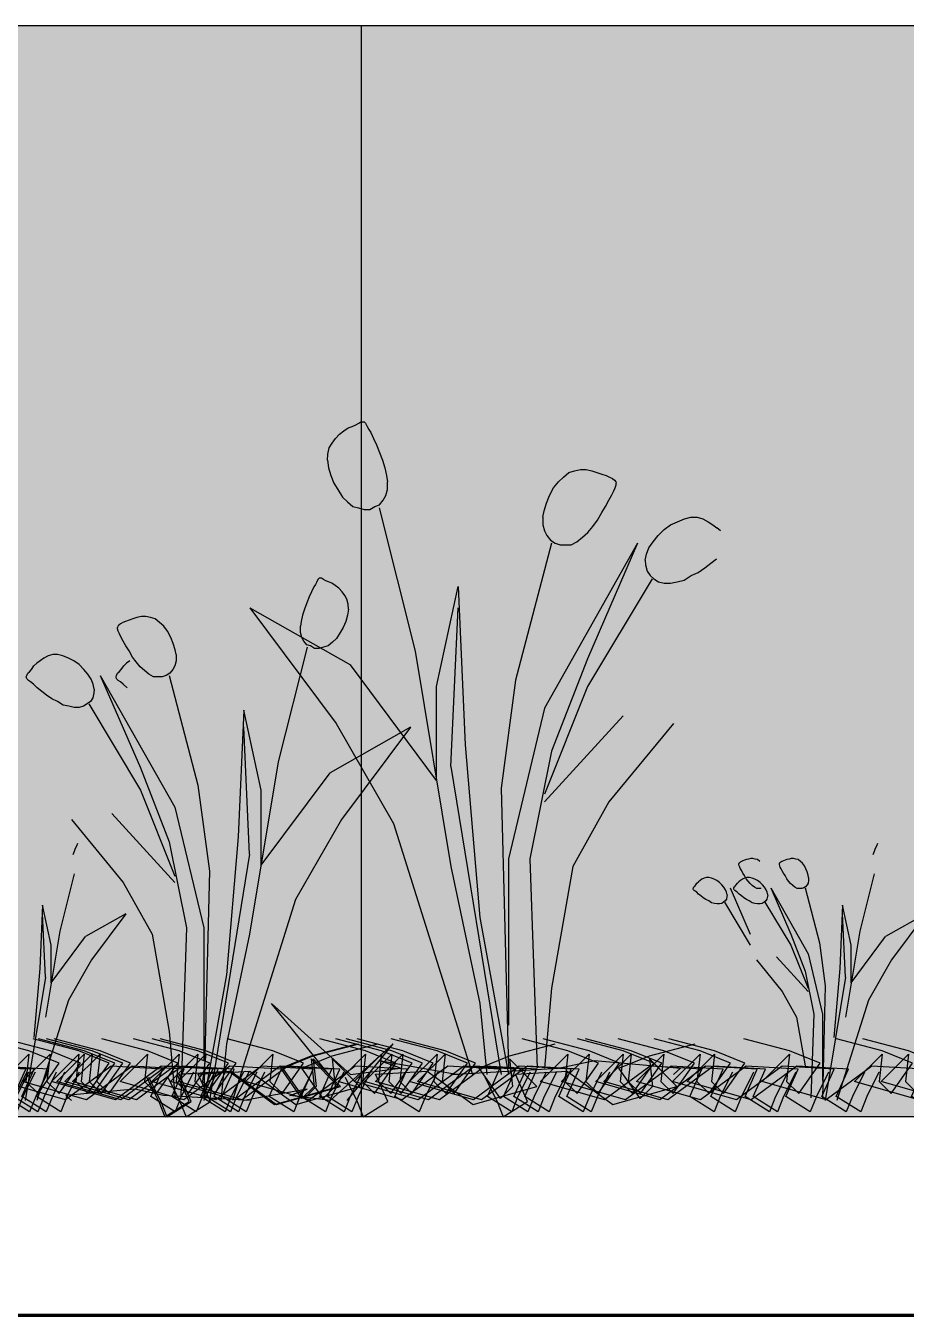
# Model space of a CAD drawing. Header units: metres. Extents: x -109 to 591, y -5 to 592.
# Drawn here: x 567.275 to 567.719, y 6.575 to 7.225 of the extents above; entities that cross this region are included whole.
import ezdxf

# ---------------------------------------------------------------- set-up
doc = ezdxf.new("R2010")
doc.units = ezdxf.units.M
doc.header["$LTSCALE"] = 0.03
doc.layers.add('Areas verdes', color=74, linetype='Continuous')
for name, color, linetype, lineweight in [('HATCH SECCION', 8, 'Continuous', 5), ('Muro', 7, 'Continuous', 70), ('Muro bajo', 7, 'Continuous', 30)]:
    doc.layers.add(name, color=color, linetype=linetype, lineweight=lineweight)

msp = doc.modelspace()

# ---------------------------------------------------------------- hatches: boundary and pattern name
at = {"layer": 'HATCH SECCION'}
msp.add_hatch(color=31, dxfattribs=at).paths.add_polyline_path([(569.39424, 6.67491), (569.39424, 7.22491), (566.84561, 7.22491), (566.84561, 6.67491)])

# ---------------------------------------------------------------- linework, layer by layer
msp.add_line((567.44407, 7.22491), (567.44407, 6.67491))
at = {"layer": 'Areas verdes', "color": 6, "linetype": 'Continuous'}
for p, q in [((567.43318, 7.01911), (567.43535, 7.02066)), ((567.43535, 7.02066), (567.43753, 7.02221)), ((567.43753, 7.02221), (567.43962, 7.02299)), ((567.43962, 7.02299), (567.44141, 7.02377)), ((567.44141, 7.02377), (567.44288, 7.02454)), ((567.44288, 7.02454), (567.44397, 7.02532)), ((567.44397, 7.02532), (567.4449, 7.02532)), ((567.4449, 7.02532), (567.4456, 7.02532)), ((567.4456, 7.02532), (567.44629, 7.02454)), ((567.44629, 7.02454), (567.44707, 7.02299)), ((567.44707, 7.02299), (567.44792, 7.02144)), ((567.44792, 7.02144), (567.44893, 7.01989)), ((567.42798, 7.01213), (567.42938, 7.01445)), ((567.42938, 7.01445), (567.43109, 7.01678)), ((567.43109, 7.01678), (567.43318, 7.01911)), ((567.44893, 7.01989), (567.45025, 7.01678)), ((567.45025, 7.01678), (567.4518, 7.01368)), ((567.4518, 7.01368), (567.45328, 7.0098)), ((567.42713, 7.00592), (567.42728, 7.00902)), ((567.42728, 7.00902), (567.42798, 7.01213)), ((567.45328, 7.0098), (567.45475, 7.00592)), ((567.42713, 7.00592), (567.42767, 7.00204)), ((567.42767, 7.00204), (567.42876, 6.99816)), ((567.45475, 7.00592), (567.45599, 7.00204)), ((567.45599, 7.00204), (567.45692, 6.99816)), ((567.55174, 7.00049), (567.55469, 7.00126)), ((567.55469, 7.00126), (567.55756, 7.00126)), ((567.55756, 7.00126), (567.56036, 7.00049)), ((567.42876, 6.99816), (567.43031, 6.99428)), ((567.43031, 6.99428), (567.43233, 6.99118)), ((567.45692, 6.99816), (567.45739, 6.99506)), ((567.45731, 6.99118), (567.45739, 6.99506)), ((567.54111, 6.99195), (567.54352, 6.99506)), ((567.54352, 6.99506), (567.54608, 6.99738)), ((567.54608, 6.99738), (567.54887, 6.99971)), ((567.54887, 6.99971), (567.55174, 7.00049)), ((567.56036, 7.00049), (567.56299, 6.99971)), ((567.56299, 6.99971), (567.5654, 6.99894)), ((567.5654, 6.99894), (567.56757, 6.99816)), ((567.56757, 6.99816), (567.56936, 6.99738)), ((567.56936, 6.99738), (567.57075, 6.99661)), ((567.57075, 6.99661), (567.57184, 6.99583)), ((567.57184, 6.99583), (567.57246, 6.99506)), ((567.57246, 6.99506), (567.57269, 6.99428)), ((567.57261, 6.99351), (567.57269, 6.99428)), ((567.43233, 6.99118), (567.43466, 6.9873)), ((567.45514, 6.98575), (567.45654, 6.98807)), ((567.45654, 6.98807), (567.45731, 6.99118)), ((567.53747, 6.98419), (567.53909, 6.98807)), ((567.53909, 6.98807), (567.54111, 6.99195)), ((567.56897, 6.98575), (567.57036, 6.98807)), ((567.57036, 6.98807), (567.57145, 6.9904)), ((567.57145, 6.9904), (567.57223, 6.99195)), ((567.57223, 6.99195), (567.57261, 6.99351)), ((567.43466, 6.9873), (567.43722, 6.98497)), ((567.43722, 6.98497), (567.43993, 6.98264)), ((567.43993, 6.98264), (567.4428, 6.98187)), ((567.4428, 6.98187), (567.44567, 6.98109)), ((567.44567, 6.98109), (567.44847, 6.98109)), ((567.44847, 6.98109), (567.45103, 6.98264)), ((567.45103, 6.98264), (567.45328, 6.98342)), ((567.45328, 6.98342), (567.45514, 6.98575)), ((567.5363, 6.98031), (567.53747, 6.98419)), ((567.5654, 6.97954), (567.56734, 6.98264)), ((567.56734, 6.98264), (567.56897, 6.98575)), ((567.53568, 6.97721), (567.5363, 6.98031)), ((567.53568, 6.97721), (567.53576, 6.97333)), ((567.5609, 6.97256), (567.56323, 6.97566)), ((567.56323, 6.97566), (567.5654, 6.97954)), ((567.60016, 6.97333), (567.60357, 6.97488)), ((567.60357, 6.97488), (567.60707, 6.97643)), ((567.60707, 6.97643), (567.6104, 6.97721)), ((567.6104, 6.97721), (567.61351, 6.97721)), ((567.61351, 6.97721), (567.61638, 6.97643)), ((567.61638, 6.97643), (567.61901, 6.97488)), ((567.61901, 6.97488), (567.62142, 6.97333)), ((567.53576, 6.97333), (567.53646, 6.97023)), ((567.53646, 6.97023), (567.53778, 6.9679)), ((567.5557, 6.96712), (567.55842, 6.96945)), ((567.55842, 6.96945), (567.5609, 6.97256)), ((567.59388, 6.9679), (567.59682, 6.971)), ((567.59682, 6.971), (567.60016, 6.97333)), ((567.62142, 6.97333), (567.62352, 6.97178)), ((567.6253, 6.97023), (567.62352, 6.97178)), ((567.53778, 6.9679), (567.53964, 6.96557)), ((567.53964, 6.96557), (567.54189, 6.96402)), ((567.54189, 6.96402), (567.54445, 6.96324)), ((567.54445, 6.96324), (567.54716, 6.96324)), ((567.54716, 6.96324), (567.55004, 6.96324)), ((567.55004, 6.96324), (567.55291, 6.9648)), ((567.55291, 6.9648), (567.5557, 6.96712)), ((567.5879, 6.95859), (567.58922, 6.96169)), ((567.58922, 6.96169), (567.59131, 6.9648)), ((567.59131, 6.9648), (567.59388, 6.9679)), ((567.58728, 6.95549), (567.5879, 6.95859)), ((567.58728, 6.95549), (567.58751, 6.95316)), ((567.62041, 6.95393), (567.6232, 6.95626)), ((567.58751, 6.95316), (567.58829, 6.95005)), ((567.58829, 6.95005), (567.58976, 6.94773)), ((567.61048, 6.94773), (567.61397, 6.94928)), ((567.61397, 6.94928), (567.61731, 6.95161)), ((567.61731, 6.95161), (567.62041, 6.95393)), ((567.42016, 6.94206), (567.41911, 6.93958)), ((567.42097, 6.9433), (567.42016, 6.94206)), ((567.42165, 6.94454), (567.42097, 6.9433)), ((567.42227, 6.94579), (567.42165, 6.94454)), ((567.42283, 6.94641), (567.42227, 6.94579)), ((567.42339, 6.94641), (567.42283, 6.94641)), ((567.42414, 6.94641), (567.42339, 6.94641)), ((567.425, 6.94579), (567.42414, 6.94641)), ((567.42618, 6.94516), (567.425, 6.94579)), ((567.42761, 6.94454), (567.42618, 6.94516)), ((567.42929, 6.94392), (567.42761, 6.94454)), ((567.43103, 6.94268), (567.42929, 6.94392)), ((567.43276, 6.94144), (567.43103, 6.94268)), ((567.58976, 6.94773), (567.5917, 6.94617)), ((567.5917, 6.94617), (567.59411, 6.94462)), ((567.59411, 6.94462), (567.5969, 6.94385)), ((567.5969, 6.94385), (567.6, 6.94385)), ((567.6, 6.94385), (567.60342, 6.94462)), ((567.60342, 6.94462), (567.60691, 6.9454)), ((567.60691, 6.9454), (567.61048, 6.94773)), ((567.41787, 6.93709), (567.41669, 6.93399)), ((567.41911, 6.93958), (567.41787, 6.93709)), ((567.43444, 6.93958), (567.43276, 6.94144)), ((567.43581, 6.93772), (567.43444, 6.93958)), ((567.43692, 6.93585), (567.43581, 6.93772)), ((567.43748, 6.93337), (567.43692, 6.93585)), ((567.41551, 6.93089), (567.41451, 6.92778)), ((567.41669, 6.93399), (567.41551, 6.93089)), ((567.43761, 6.93089), (567.43717, 6.92778)), ((567.43761, 6.93089), (567.43748, 6.93337)), ((567.32184, 6.92282), (567.32134, 6.9222)), ((567.32271, 6.92344), (567.32184, 6.92282)), ((567.32382, 6.92406), (567.32271, 6.92344)), ((567.32525, 6.92468), (567.32382, 6.92406)), ((567.32699, 6.9253), (567.32525, 6.92468)), ((567.32891, 6.92592), (567.32699, 6.9253)), ((567.33102, 6.92654), (567.32891, 6.92592)), ((567.33326, 6.92716), (567.33102, 6.92654)), ((567.33556, 6.92716), (567.33326, 6.92716)), ((567.33791, 6.92654), (567.33556, 6.92716)), ((567.34021, 6.92592), (567.33791, 6.92654)), ((567.34245, 6.92406), (567.34021, 6.92592)), ((567.34449, 6.9222), (567.34245, 6.92406)), ((567.41377, 6.92468), (567.4134, 6.9222)), ((567.41451, 6.92778), (567.41377, 6.92468)), ((567.4363, 6.92468), (567.43506, 6.92158)), ((567.43717, 6.92778), (567.4363, 6.92468)), ((567.32134, 6.9222), (567.32115, 6.92158)), ((567.32122, 6.92096), (567.32115, 6.92158)), ((567.32153, 6.91971), (567.32122, 6.92096)), ((567.32215, 6.91847), (567.32153, 6.91971)), ((567.32302, 6.91661), (567.32215, 6.91847)), ((567.32413, 6.91475), (567.32302, 6.91661)), ((567.34642, 6.91971), (567.34449, 6.9222)), ((567.34803, 6.91661), (567.34642, 6.91971)), ((567.34934, 6.91351), (567.34803, 6.91661)), ((567.41346, 6.91909), (567.4134, 6.9222)), ((567.41408, 6.91661), (567.41346, 6.91909)), ((567.4152, 6.91475), (567.41408, 6.91661)), ((567.43345, 6.91909), (567.43158, 6.91599)), ((567.43506, 6.92158), (567.43345, 6.91909)), ((567.32544, 6.91227), (567.32413, 6.91475)), ((567.32699, 6.90978), (567.32544, 6.91227)), ((567.32873, 6.90668), (567.32699, 6.90978)), ((567.35027, 6.9104), (567.34934, 6.91351)), ((567.35076, 6.90792), (567.35027, 6.9104)), ((567.41669, 6.91289), (567.4152, 6.91475)), ((567.41849, 6.91227), (567.41669, 6.91289)), ((567.42054, 6.91102), (567.41849, 6.91227)), ((567.42277, 6.91102), (567.42054, 6.91102)), ((567.42507, 6.91164), (567.42277, 6.91102)), ((567.42736, 6.91227), (567.42507, 6.91164)), ((567.42954, 6.91413), (567.42736, 6.91227)), ((567.43158, 6.91599), (567.42954, 6.91413)), ((567.27907, 6.90233), (567.2805, 6.90357)), ((567.28217, 6.90482), (567.2805, 6.90357)), ((567.2841, 6.90606), (567.28217, 6.90482)), ((567.28621, 6.9073), (567.2841, 6.90606)), ((567.2885, 6.90792), (567.28621, 6.9073)), ((567.29099, 6.90792), (567.2885, 6.90792)), ((567.29366, 6.9073), (567.29099, 6.90792)), ((567.29645, 6.90606), (567.29366, 6.9073)), ((567.29918, 6.90482), (567.29645, 6.90606)), ((567.30185, 6.90295), (567.29918, 6.90482)), ((567.32435, 6.90233), (567.32578, 6.90357)), ((567.32746, 6.90482), (567.32578, 6.90357)), ((567.33059, 6.9042), (567.32873, 6.90668)), ((567.33258, 6.90171), (567.33059, 6.9042)), ((567.3507, 6.90482), (567.35014, 6.90233)), ((567.35076, 6.90792), (567.3507, 6.90482)), ((567.27516, 6.89675), (567.27541, 6.89737)), ((567.27522, 6.89613), (567.27516, 6.89675)), ((567.27541, 6.89737), (567.27597, 6.89861)), ((567.27597, 6.89861), (567.27677, 6.89923)), ((567.27677, 6.89923), (567.27777, 6.90047)), ((567.27777, 6.90047), (567.27907, 6.90233)), ((567.30421, 6.90047), (567.30185, 6.90295)), ((567.30626, 6.89799), (567.30421, 6.90047)), ((567.30793, 6.89551), (567.30626, 6.89799)), ((567.32044, 6.89675), (567.32069, 6.89737)), ((567.32051, 6.89613), (567.32044, 6.89675)), ((567.32069, 6.89737), (567.32125, 6.89861)), ((567.32125, 6.89861), (567.32206, 6.89923)), ((567.32206, 6.89923), (567.32305, 6.90047)), ((567.32305, 6.90047), (567.32435, 6.90233)), ((567.33475, 6.89985), (567.33258, 6.90171)), ((567.33698, 6.89799), (567.33475, 6.89985)), ((567.33928, 6.89675), (567.33698, 6.89799)), ((567.34158, 6.89675), (567.33928, 6.89675)), ((567.34375, 6.89675), (567.34158, 6.89675)), ((567.3458, 6.89737), (567.34375, 6.89675)), ((567.3476, 6.89861), (567.3458, 6.89737)), ((567.34909, 6.90047), (567.3476, 6.89861)), ((567.35014, 6.90233), (567.34909, 6.90047)), ((567.27559, 6.89551), (567.27522, 6.89613)), ((567.27628, 6.89488), (567.27559, 6.89551)), ((567.27733, 6.89426), (567.27628, 6.89488)), ((567.27882, 6.89302), (567.27733, 6.89426)), ((567.28074, 6.89116), (567.27882, 6.89302)), ((567.28298, 6.8893), (567.28074, 6.89116)), ((567.30899, 6.89302), (567.30793, 6.89551)), ((567.30948, 6.89054), (567.30899, 6.89302)), ((567.30948, 6.89054), (567.3093, 6.88868)), ((567.32088, 6.89551), (567.32051, 6.89613)), ((567.32156, 6.89488), (567.32088, 6.89551)), ((567.32262, 6.89426), (567.32156, 6.89488)), ((567.32411, 6.89302), (567.32262, 6.89426)), ((567.32603, 6.89116), (567.32411, 6.89302)), ((567.28546, 6.88744), (567.28298, 6.8893)), ((567.28813, 6.88557), (567.28546, 6.88744)), ((567.29092, 6.88433), (567.28813, 6.88557)), ((567.29378, 6.88247), (567.29092, 6.88433)), ((567.3075, 6.88433), (567.30595, 6.88309)), ((567.30868, 6.88619), (567.3075, 6.88433)), ((567.3093, 6.88868), (567.30868, 6.88619)), ((567.29657, 6.88185), (567.29378, 6.88247)), ((567.2993, 6.88123), (567.29657, 6.88185)), ((567.30179, 6.88123), (567.2993, 6.88123)), ((567.30402, 6.88185), (567.30179, 6.88123)), ((567.30595, 6.88309), (567.30402, 6.88185)), ((567.30102, 6.81264), (567.3005, 6.8114)), ((567.70445, 6.81264), (567.70393, 6.8114)), ((567.29929, 6.8086), (567.2987, 6.80705)), ((567.29988, 6.81015), (567.29929, 6.8086)), ((567.3005, 6.8114), (567.29988, 6.81015)), ((567.70271, 6.8086), (567.70213, 6.80705)), ((567.7033, 6.81015), (567.70271, 6.8086)), ((567.70393, 6.8114), (567.7033, 6.81015)), ((567.63457, 6.8027), (567.63448, 6.80239)), ((567.63451, 6.80208), (567.63448, 6.80239)), ((567.63466, 6.80146), (567.63451, 6.80208)), ((567.63482, 6.80302), (567.63457, 6.8027)), ((567.63497, 6.80084), (567.63466, 6.80146)), ((567.63525, 6.80333), (567.63482, 6.80302)), ((567.63541, 6.79991), (567.63497, 6.80084)), ((567.63581, 6.80364), (567.63525, 6.80333)), ((567.63597, 6.79898), (567.63541, 6.79991)), ((567.63653, 6.80395), (567.63581, 6.80364)), ((567.6374, 6.80426), (567.63653, 6.80395)), ((567.63836, 6.80457), (567.6374, 6.80426)), ((567.63941, 6.80488), (567.63836, 6.80457)), ((567.64053, 6.80519), (567.63941, 6.80488)), ((567.64168, 6.80519), (567.64053, 6.80519)), ((567.64286, 6.80488), (567.64168, 6.80519)), ((567.64401, 6.80457), (567.64286, 6.80488)), ((567.64512, 6.80364), (567.64401, 6.80457)), ((567.65504, 6.8027), (567.65495, 6.80239)), ((567.65498, 6.80208), (567.65495, 6.80239)), ((567.65514, 6.80146), (567.65498, 6.80208)), ((567.65529, 6.80302), (567.65504, 6.8027)), ((567.65545, 6.80084), (567.65514, 6.80146)), ((567.65573, 6.80333), (567.65529, 6.80302)), ((567.65588, 6.79991), (567.65545, 6.80084)), ((567.65628, 6.80364), (567.65573, 6.80333)), ((567.65644, 6.79898), (567.65588, 6.79991)), ((567.657, 6.80395), (567.65628, 6.80364)), ((567.65787, 6.80426), (567.657, 6.80395)), ((567.65883, 6.80457), (567.65787, 6.80426)), ((567.65988, 6.80488), (567.65883, 6.80457)), ((567.661, 6.80519), (567.65988, 6.80488)), ((567.66215, 6.80519), (567.661, 6.80519)), ((567.66333, 6.80488), (567.66215, 6.80519)), ((567.66448, 6.80457), (567.66333, 6.80488)), ((567.66559, 6.80364), (567.66448, 6.80457)), ((567.66662, 6.8027), (567.66559, 6.80364)), ((567.66758, 6.80146), (567.66662, 6.8027)), ((567.66839, 6.79991), (567.66758, 6.80146)), ((567.66904, 6.79836), (567.66839, 6.79991)), ((567.61278, 6.79184), (567.61343, 6.79277)), ((567.61343, 6.79277), (567.61415, 6.79339)), ((567.61499, 6.79401), (567.61415, 6.79339)), ((567.61595, 6.79464), (567.61499, 6.79401)), ((567.617, 6.79526), (567.61595, 6.79464)), ((567.61815, 6.79557), (567.617, 6.79526)), ((567.61939, 6.79557), (567.61815, 6.79557)), ((567.62073, 6.79526), (567.61939, 6.79557)), ((567.62213, 6.79464), (567.62073, 6.79526)), ((567.62349, 6.79401), (567.62213, 6.79464)), ((567.62483, 6.79308), (567.62349, 6.79401)), ((567.626, 6.79184), (567.62483, 6.79308)), ((567.63325, 6.79184), (567.63391, 6.79277)), ((567.63391, 6.79277), (567.63462, 6.79339)), ((567.63546, 6.79401), (567.63462, 6.79339)), ((567.63642, 6.79464), (567.63546, 6.79401)), ((567.63662, 6.79774), (567.63597, 6.79898)), ((567.63748, 6.79526), (567.63642, 6.79464)), ((567.6374, 6.7965), (567.63662, 6.79774)), ((567.63826, 6.79495), (567.6374, 6.7965)), ((567.63862, 6.79557), (567.63748, 6.79526)), ((567.6392, 6.7937), (567.63826, 6.79495)), ((567.63987, 6.79557), (567.63862, 6.79557)), ((567.64019, 6.79246), (567.6392, 6.7937)), ((567.6412, 6.79526), (567.63987, 6.79557)), ((567.6426, 6.79464), (567.6412, 6.79526)), ((567.64396, 6.79401), (567.6426, 6.79464)), ((567.6453, 6.79308), (567.64396, 6.79401)), ((567.64648, 6.79184), (567.6453, 6.79308)), ((567.65709, 6.79774), (567.65644, 6.79898)), ((567.65787, 6.7965), (567.65709, 6.79774)), ((567.65874, 6.79495), (567.65787, 6.7965)), ((567.65967, 6.7937), (567.65874, 6.79495)), ((567.66066, 6.79246), (567.65967, 6.7937)), ((567.66944, 6.79277), (567.66892, 6.79184)), ((567.66951, 6.79681), (567.66904, 6.79836)), ((567.66972, 6.79401), (567.66944, 6.79277)), ((567.66975, 6.79557), (567.66951, 6.79681)), ((567.66975, 6.79557), (567.66972, 6.79401)), ((567.61148, 6.78998), (567.6116, 6.79029)), ((567.61151, 6.78967), (567.61148, 6.78998)), ((567.6117, 6.78936), (567.61151, 6.78967)), ((567.6116, 6.79029), (567.61188, 6.79091)), ((567.61204, 6.78905), (567.6117, 6.78936)), ((567.61188, 6.79091), (567.61229, 6.79122)), ((567.61257, 6.78874), (567.61204, 6.78905)), ((567.61229, 6.79122), (567.61278, 6.79184)), ((567.61331, 6.78812), (567.61257, 6.78874)), ((567.61427, 6.78719), (567.61331, 6.78812)), ((567.61539, 6.78626), (567.61427, 6.78719)), ((567.61663, 6.78532), (567.61539, 6.78626)), ((567.62703, 6.7906), (567.626, 6.79184)), ((567.62787, 6.78936), (567.62703, 6.7906)), ((567.62839, 6.78812), (567.62787, 6.78936)), ((567.62864, 6.78688), (567.62839, 6.78812)), ((567.62864, 6.78688), (567.62855, 6.78595)), ((567.63195, 6.78998), (567.63207, 6.79029)), ((567.63198, 6.78967), (567.63195, 6.78998)), ((567.63217, 6.78936), (567.63198, 6.78967)), ((567.63207, 6.79029), (567.63235, 6.79091)), ((567.63251, 6.78905), (567.63217, 6.78936)), ((567.63235, 6.79091), (567.63276, 6.79122)), ((567.63304, 6.78874), (567.63251, 6.78905)), ((567.63276, 6.79122), (567.63325, 6.79184)), ((567.63378, 6.78812), (567.63304, 6.78874)), ((567.63474, 6.78719), (567.63378, 6.78812)), ((567.63586, 6.78626), (567.63474, 6.78719)), ((567.6371, 6.78532), (567.63586, 6.78626)), ((567.64127, 6.79153), (567.64019, 6.79246)), ((567.64239, 6.7906), (567.64127, 6.79153)), ((567.64354, 6.78998), (567.64239, 6.7906)), ((567.64469, 6.78998), (567.64354, 6.78998)), ((567.64578, 6.78998), (567.64469, 6.78998)), ((567.6475, 6.7906), (567.64648, 6.79184)), ((567.64834, 6.78936), (567.6475, 6.7906)), ((567.64887, 6.78812), (567.64834, 6.78936)), ((567.64911, 6.78688), (567.64887, 6.78812)), ((567.64911, 6.78688), (567.64902, 6.78595)), ((567.66175, 6.79153), (567.66066, 6.79246)), ((567.66286, 6.7906), (567.66175, 6.79153)), ((567.66401, 6.78998), (567.66286, 6.7906)), ((567.66516, 6.78998), (567.66401, 6.78998)), ((567.66625, 6.78998), (567.66516, 6.78998)), ((567.66727, 6.79029), (567.66625, 6.78998)), ((567.66817, 6.79091), (567.66727, 6.79029)), ((567.66892, 6.79184), (567.66817, 6.79091)), ((567.61797, 6.78439), (567.61663, 6.78532)), ((567.61936, 6.78377), (567.61797, 6.78439)), ((567.62079, 6.78284), (567.61936, 6.78377)), ((567.62219, 6.78253), (567.62079, 6.78284)), ((567.62355, 6.78222), (567.62219, 6.78253)), ((567.62479, 6.78222), (567.62355, 6.78222)), ((567.62591, 6.78253), (567.62479, 6.78222)), ((567.62687, 6.78315), (567.62591, 6.78253)), ((567.62765, 6.78377), (567.62687, 6.78315)), ((567.62824, 6.7847), (567.62765, 6.78377)), ((567.62855, 6.78595), (567.62824, 6.7847)), ((567.63844, 6.78439), (567.6371, 6.78532)), ((567.63983, 6.78377), (567.63844, 6.78439)), ((567.64126, 6.78284), (567.63983, 6.78377)), ((567.64266, 6.78253), (567.64126, 6.78284)), ((567.64402, 6.78222), (567.64266, 6.78253)), ((567.64527, 6.78222), (567.64402, 6.78222)), ((567.64638, 6.78253), (567.64527, 6.78222)), ((567.64735, 6.78315), (567.64638, 6.78253)), ((567.64812, 6.78377), (567.64735, 6.78315)), ((567.64871, 6.7847), (567.64812, 6.78377)), ((567.64902, 6.78595), (567.64871, 6.7847))]:
    msp.add_line(p, q, dxfattribs=at)
at = {"layer": 'Areas verdes', "linetype": 'Continuous'}
for p, q in [((567.45312, 6.98187), (567.47128, 6.90971)), ((567.54003, 6.96402), (567.52195, 6.89496)), ((567.58348, 6.96402), (567.53646, 6.881)), ((567.58348, 6.96402), (567.55818, 6.90583)), ((567.48214, 6.89186), (567.49301, 6.94229)), ((567.49301, 6.94229), (567.49657, 6.86237)), ((567.59077, 6.94617), (567.55818, 6.89186)), ((567.38795, 6.93143), (567.43869, 6.90272)), ((567.38795, 6.93143), (567.4314, 6.87324)), ((567.48936, 6.85151), (567.49301, 6.93143)), ((567.41681, 6.91164), (567.40229, 6.85392)), ((567.47128, 6.90971), (567.48936, 6.80108)), ((567.55818, 6.90583), (567.54003, 6.85927)), ((567.31253, 6.89737), (567.33276, 6.85081)), ((567.31253, 6.89737), (567.35014, 6.83095)), ((567.34729, 6.89737), (567.36175, 6.84212)), ((567.48214, 6.84453), (567.43869, 6.90272)), ((567.48214, 6.84453), (567.48214, 6.89186)), ((567.52195, 6.89496), (567.51473, 6.84065)), ((567.55818, 6.89186), (567.53646, 6.83754)), ((567.30669, 6.88309), (567.33276, 6.83964)), ((567.3849, 6.87999), (567.38205, 6.81605)), ((567.39359, 6.83964), (567.3849, 6.87999)), ((567.53646, 6.881), (567.5183, 6.80496)), ((567.53646, 6.83367), (567.57626, 6.87712)), ((567.38782, 6.80736), (567.3849, 6.8713)), ((567.46895, 6.8713), (567.42836, 6.84833)), ((567.4314, 6.87324), (567.46042, 6.8228)), ((567.46895, 6.8713), (567.43419, 6.82474)), ((567.60163, 6.87324), (567.56905, 6.83367)), ((567.49657, 6.86237), (567.50387, 6.77547)), ((567.54003, 6.85927), (567.52916, 6.80496)), ((567.40229, 6.85392), (567.38782, 6.76701)), ((567.48936, 6.85151), (567.51473, 6.69633)), ((567.33276, 6.85081), (567.34729, 6.81357)), ((567.39359, 6.80177), (567.42836, 6.84833)), ((567.33276, 6.83964), (567.35014, 6.79619)), ((567.36175, 6.84212), (567.36752, 6.79867)), ((567.39359, 6.80177), (567.39359, 6.83964)), ((567.51473, 6.84065), (567.5183, 6.69943)), ((567.56905, 6.83367), (567.55089, 6.80108)), ((567.35014, 6.79308), (567.3183, 6.82784)), ((567.35014, 6.83095), (567.36467, 6.77012)), ((567.298, 6.82474), (567.32407, 6.79308)), ((567.43419, 6.82474), (567.41098, 6.78439)), ((567.46042, 6.8228), (567.50022, 6.69633)), ((567.34729, 6.81357), (567.35598, 6.77012)), ((567.38205, 6.81605), (567.37621, 6.74653)), ((567.38782, 6.80736), (567.36752, 6.68321)), ((567.48936, 6.80108), (567.50387, 6.73202)), ((567.5183, 6.80496), (567.5183, 6.72116)), ((567.52916, 6.80496), (567.53281, 6.69943)), ((567.55089, 6.80108), (567.54003, 6.73978)), ((567.29935, 6.79743), (567.29208, 6.76856)), ((567.32407, 6.79308), (567.3386, 6.76701)), ((567.36752, 6.79867), (567.36467, 6.6857)), ((567.70278, 6.79743), (567.69551, 6.76856)), ((567.63016, 6.79029), (567.64028, 6.76701)), ((567.65063, 6.79029), (567.66075, 6.76701)), ((567.65063, 6.79029), (567.66944, 6.75708)), ((567.66802, 6.79029), (567.67525, 6.76267)), ((567.28339, 6.7816), (567.28197, 6.74963)), ((567.28774, 6.76143), (567.28339, 6.7816)), ((567.41098, 6.78439), (567.37913, 6.68321)), ((567.62725, 6.78315), (567.64028, 6.76143)), ((567.64772, 6.78315), (567.66075, 6.76143)), ((567.68682, 6.7816), (567.6854, 6.74963)), ((567.69117, 6.76143), (567.68682, 6.7816)), ((567.28485, 6.74529), (567.28339, 6.77725)), ((567.32542, 6.77725), (567.30512, 6.76577)), ((567.32542, 6.77725), (567.30804, 6.75398)), ((567.50387, 6.77547), (567.5183, 6.69633)), ((567.68828, 6.74529), (567.68682, 6.77725)), ((567.72885, 6.77725), (567.70855, 6.76577)), ((567.72885, 6.77725), (567.71147, 6.75398)), ((567.29208, 6.76856), (567.28485, 6.72511)), ((567.3386, 6.76701), (567.34729, 6.71797)), ((567.35598, 6.77012), (567.35306, 6.6857)), ((567.36467, 6.77012), (567.36467, 6.70308)), ((567.38782, 6.76701), (567.37621, 6.71177)), ((567.66075, 6.76701), (567.66802, 6.74839)), ((567.69551, 6.76856), (567.68828, 6.72511)), ((567.28774, 6.74249), (567.30512, 6.76577)), ((567.28774, 6.74249), (567.28774, 6.76143)), ((567.66075, 6.76143), (567.66944, 6.7397)), ((567.67525, 6.76267), (567.67813, 6.74094)), ((567.69117, 6.74249), (567.70855, 6.76577)), ((567.69117, 6.74249), (567.69117, 6.76143)), ((567.30804, 6.75398), (567.29643, 6.7338)), ((567.64337, 6.75398), (567.65641, 6.73815)), ((567.66944, 6.73815), (567.65352, 6.75553)), ((567.66944, 6.75708), (567.67671, 6.72666)), ((567.71147, 6.75398), (567.69986, 6.7338)), ((567.28197, 6.74963), (567.27905, 6.71487)), ((567.66802, 6.74839), (567.67236, 6.72666)), ((567.6854, 6.74963), (567.68248, 6.71487)), ((567.28485, 6.74529), (567.2747, 6.68321)), ((567.37621, 6.74653), (567.36467, 6.68321)), ((567.67813, 6.74094), (567.67671, 6.68445)), ((567.68828, 6.74529), (567.67813, 6.68321)), ((567.54003, 6.73978), (567.53646, 6.69943)), ((567.65641, 6.73815), (567.66367, 6.72511)), ((567.29643, 6.7338), (567.28051, 6.68321)), ((567.39881, 6.73202), (567.43869, 6.69633)), ((567.42783, 6.69633), (567.39881, 6.73202)), ((567.50387, 6.73202), (567.50744, 6.69633)), ((567.69986, 6.7338), (567.68394, 6.68321)), ((567.66367, 6.72511), (567.66802, 6.70059)), ((567.67236, 6.72666), (567.6709, 6.68445)), ((567.67671, 6.72666), (567.67671, 6.69314)), ((567.34729, 6.71797), (567.35014, 6.6857)), ((567.37621, 6.71177), (567.37336, 6.68321)), ((567.46026, 6.71177), (567.42836, 6.68321)), ((567.43705, 6.68321), (567.46026, 6.71177)), ((567.45312, 6.70331), (567.49301, 6.69633)), ((567.46399, 6.69943), (567.45312, 6.70331)), ((567.54367, 6.69943), (567.56175, 6.70331)), ((567.56175, 6.70331), (567.6052, 6.69943)), ((567.43869, 6.69633), (567.46399, 6.69943)), ((567.48936, 6.69633), (567.54367, 6.69943)), ((567.6052, 6.69943), (567.60163, 6.69633)), ((567.32991, 6.6888), (567.29515, 6.6857)), ((567.34437, 6.6857), (567.32991, 6.6888)), ((567.41681, 6.6888), (567.3849, 6.68321)), ((567.40812, 6.6857), (567.41681, 6.6888)), ((567.29515, 6.6857), (567.298, 6.68321)), ((567.38782, 6.68321), (567.34437, 6.6857)), ((567.42836, 6.68321), (567.40812, 6.6857))]:
    msp.add_line(p, q, dxfattribs=at)
at = {"layer": 'Areas verdes'}
for points in [[(567.27541, 6.69737), (567.26926, 6.68509), (567.26619, 6.67741), (567.2539, 6.68509), (567.26005, 6.69891), (567.23392, 6.70044), (567.21087, 6.68355), (567.1786, 6.69276), (567.19243, 6.70658), (567.1909, 6.69276), (567.19704, 6.68662), (567.2078, 6.70198), (567.19243, 6.70812), (567.16938, 6.71426)], [(567.27634, 6.69737), (567.2702, 6.68509), (567.26713, 6.67741), (567.25483, 6.68509), (567.26098, 6.69891), (567.23486, 6.70044), (567.21181, 6.68355), (567.17954, 6.69276), (567.19337, 6.70658), (567.19183, 6.69276), (567.19798, 6.68662), (567.20873, 6.70198), (567.19337, 6.70812), (567.17032, 6.71426)], [(567.27961, 6.69737), (567.27347, 6.68509), (567.27039, 6.67741), (567.2581, 6.68509), (567.26425, 6.69891), (567.23812, 6.70044), (567.21508, 6.68355), (567.18281, 6.69276), (567.19664, 6.70658), (567.1951, 6.69276), (567.20125, 6.68662), (567.212, 6.70198), (567.19664, 6.70812), (567.17359, 6.71426)], [(567.28608, 6.69737), (567.27993, 6.68509), (567.27686, 6.67741), (567.26457, 6.68509), (567.27071, 6.69891), (567.24459, 6.70044), (567.22154, 6.68355), (567.18927, 6.69276), (567.2031, 6.70658), (567.20156, 6.69276), (567.20771, 6.68662), (567.21847, 6.70198), (567.2031, 6.70812), (567.18005, 6.71426)], [(567.29028, 6.69737), (567.28413, 6.68509), (567.28106, 6.67741), (567.26877, 6.68509), (567.27492, 6.69891), (567.24879, 6.70044), (567.22574, 6.68355), (567.19347, 6.69276), (567.2073, 6.70658), (567.20577, 6.69276), (567.21191, 6.68662), (567.22267, 6.70198), (567.2073, 6.70812), (567.18425, 6.71426)], [(567.29451, 6.69737), (567.28836, 6.68509), (567.28529, 6.67741), (567.273, 6.68509), (567.27914, 6.69891), (567.25302, 6.70044), (567.22997, 6.68355), (567.1977, 6.69276), (567.21153, 6.70658), (567.21, 6.69276), (567.21614, 6.68662), (567.2269, 6.70198), (567.21153, 6.70812), (567.18848, 6.71426)], [(567.30179, 6.69737), (567.29565, 6.68509), (567.29258, 6.67741), (567.28028, 6.68509), (567.28643, 6.69891), (567.26031, 6.70044), (567.23726, 6.68355), (567.20499, 6.69276), (567.21882, 6.70658), (567.21728, 6.69276), (567.22343, 6.68662), (567.23418, 6.70198), (567.21882, 6.70812), (567.19577, 6.71426)], [(567.35946, 6.69737), (567.35332, 6.68509), (567.35024, 6.67741), (567.33795, 6.68509), (567.3441, 6.69891), (567.31797, 6.70044), (567.29493, 6.68355), (567.26266, 6.69276), (567.27649, 6.70658), (567.27495, 6.69276), (567.2811, 6.68662), (567.29185, 6.70198), (567.27649, 6.70812), (567.25344, 6.71426)], [(567.37013, 6.69737), (567.36398, 6.68509), (567.36091, 6.67741), (567.34862, 6.68509), (567.35477, 6.69891), (567.32864, 6.70044), (567.30559, 6.68355), (567.27332, 6.69276), (567.28715, 6.70658), (567.28562, 6.69276), (567.29176, 6.68662), (567.30252, 6.70198), (567.28715, 6.70812), (567.2641, 6.71426)], [(567.38468, 6.69737), (567.37853, 6.68509), (567.37546, 6.67741), (567.36317, 6.68509), (567.36931, 6.69891), (567.34319, 6.70044), (567.32014, 6.68355), (567.28787, 6.69276), (567.3017, 6.70658), (567.30017, 6.69276), (567.30631, 6.68662), (567.31707, 6.70198), (567.3017, 6.70812), (567.27865, 6.71426)], [(567.38738, 6.69737), (567.38123, 6.68509), (567.37816, 6.67741), (567.36586, 6.68509), (567.37201, 6.69891), (567.34589, 6.70044), (567.32284, 6.68355), (567.29057, 6.69276), (567.3044, 6.70658), (567.30286, 6.69276), (567.30901, 6.68662), (567.31977, 6.70198), (567.3044, 6.70812), (567.28135, 6.71426)], [(567.39145, 6.69737), (567.3853, 6.68509), (567.38223, 6.67741), (567.36994, 6.68509), (567.37608, 6.69891), (567.34996, 6.70044), (567.32691, 6.68355), (567.29464, 6.69276), (567.30847, 6.70658), (567.30694, 6.69276), (567.31308, 6.68662), (567.32384, 6.70198), (567.30847, 6.70812), (567.28542, 6.71426)], [(567.39535, 6.69737), (567.3892, 6.68509), (567.38613, 6.67741), (567.37384, 6.68509), (567.37998, 6.69891), (567.35386, 6.70044), (567.33081, 6.68355), (567.29854, 6.69276), (567.31237, 6.70658), (567.31083, 6.69276), (567.31698, 6.68662), (567.32774, 6.70198), (567.31237, 6.70812), (567.28932, 6.71426)], [(567.41926, 6.69737), (567.41311, 6.68509), (567.41004, 6.67741), (567.39775, 6.68509), (567.4039, 6.69891), (567.37777, 6.70044), (567.35472, 6.68355), (567.32245, 6.69276), (567.33628, 6.70658), (567.33475, 6.69276), (567.34089, 6.68662), (567.35165, 6.70198), (567.33628, 6.70812), (567.31323, 6.71426)], [(567.43532, 6.69737), (567.42917, 6.68509), (567.4261, 6.67741), (567.41381, 6.68509), (567.41995, 6.69891), (567.39383, 6.70044), (567.37078, 6.68355), (567.33851, 6.69276), (567.35234, 6.70658), (567.35081, 6.69276), (567.35695, 6.68662), (567.36771, 6.70198), (567.35234, 6.70812), (567.32929, 6.71426)], [(567.33586, 6.69487), (567.34201, 6.68258), (567.34508, 6.67491), (567.35738, 6.68258), (567.35123, 6.6964), (567.37735, 6.69794), (567.4004, 6.68105), (567.43267, 6.69026), (567.41884, 6.70408), (567.42038, 6.69026), (567.41423, 6.68412), (567.40348, 6.69947), (567.41884, 6.70561), (567.44189, 6.71175)], [(567.33689, 6.69487), (567.34304, 6.68258), (567.34611, 6.67491), (567.35841, 6.68258), (567.35226, 6.6964), (567.37838, 6.69794), (567.40143, 6.68105), (567.4337, 6.69026), (567.41987, 6.70408), (567.42141, 6.69026), (567.41526, 6.68412), (567.4045, 6.69947), (567.41987, 6.70561), (567.44292, 6.71175)], [(567.44471, 6.69737), (567.43856, 6.68509), (567.43549, 6.67741), (567.4232, 6.68509), (567.42935, 6.69891), (567.40322, 6.70044), (567.38017, 6.68355), (567.3479, 6.69276), (567.36173, 6.70658), (567.3602, 6.69276), (567.36634, 6.68662), (567.3771, 6.70198), (567.36173, 6.70812), (567.33868, 6.71426)], [(567.44865, 6.69737), (567.44251, 6.68509), (567.43943, 6.67741), (567.42714, 6.68509), (567.43329, 6.69891), (567.40716, 6.70044), (567.38411, 6.68355), (567.35184, 6.69276), (567.36567, 6.70658), (567.36414, 6.69276), (567.37028, 6.68662), (567.38104, 6.70198), (567.36567, 6.70812), (567.34263, 6.71426)], [(567.34652, 6.69487), (567.35267, 6.68258), (567.35574, 6.67491), (567.36804, 6.68258), (567.36189, 6.6964), (567.38801, 6.69794), (567.41106, 6.68105), (567.44333, 6.69026), (567.4295, 6.70408), (567.43104, 6.69026), (567.42489, 6.68412), (567.41414, 6.69947), (567.4295, 6.70561), (567.45255, 6.71175)], [(567.48258, 6.69737), (567.47644, 6.68509), (567.47336, 6.67741), (567.46107, 6.68509), (567.46722, 6.69891), (567.44109, 6.70044), (567.41805, 6.68355), (567.38578, 6.69276), (567.39961, 6.70658), (567.39807, 6.69276), (567.40422, 6.68662), (567.41497, 6.70198), (567.39961, 6.70812), (567.37656, 6.71426)], [(567.52924, 6.69737), (567.52309, 6.68509), (567.52002, 6.67741), (567.50773, 6.68509), (567.51387, 6.69891), (567.48775, 6.70044), (567.4647, 6.68355), (567.43243, 6.69276), (567.44626, 6.70658), (567.44473, 6.69276), (567.45087, 6.68662), (567.46163, 6.70198), (567.44626, 6.70812), (567.42321, 6.71426)], [(567.53738, 6.69737), (567.53124, 6.68509), (567.52816, 6.67741), (567.51587, 6.68509), (567.52202, 6.69891), (567.49589, 6.70044), (567.47285, 6.68355), (567.44058, 6.69276), (567.45441, 6.70658), (567.45287, 6.69276), (567.45902, 6.68662), (567.46977, 6.70198), (567.45441, 6.70812), (567.43136, 6.71426)], [(567.43594, 6.69487), (567.44209, 6.68258), (567.44516, 6.67491), (567.45745, 6.68258), (567.45131, 6.6964), (567.47743, 6.69794), (567.50048, 6.68105), (567.53275, 6.69026), (567.51892, 6.70408), (567.52046, 6.69026), (567.51431, 6.68412), (567.50355, 6.69947), (567.51892, 6.70561), (567.54197, 6.71175)], [(567.54257, 6.69737), (567.53643, 6.68509), (567.53335, 6.67741), (567.52106, 6.68509), (567.52721, 6.69891), (567.50108, 6.70044), (567.47803, 6.68355), (567.44576, 6.69276), (567.45959, 6.70658), (567.45806, 6.69276), (567.4642, 6.68662), (567.47496, 6.70198), (567.45959, 6.70812), (567.43655, 6.71426)], [(567.54805, 6.69737), (567.54191, 6.68509), (567.53883, 6.67741), (567.52654, 6.68509), (567.53269, 6.69891), (567.50656, 6.70044), (567.48351, 6.68355), (567.45124, 6.69276), (567.46507, 6.70658), (567.46354, 6.69276), (567.46968, 6.68662), (567.48044, 6.70198), (567.46507, 6.70812), (567.44202, 6.71426)], [(567.5653, 6.69737), (567.55915, 6.68509), (567.55608, 6.67741), (567.54379, 6.68509), (567.54993, 6.69891), (567.52381, 6.70044), (567.50076, 6.68355), (567.46849, 6.69276), (567.48232, 6.70658), (567.48078, 6.69276), (567.48693, 6.68662), (567.49769, 6.70198), (567.48232, 6.70812), (567.45927, 6.71426)], [(567.56937, 6.69737), (567.56322, 6.68509), (567.56015, 6.67741), (567.54786, 6.68509), (567.55401, 6.69891), (567.52788, 6.70044), (567.50483, 6.68355), (567.47256, 6.69276), (567.48639, 6.70658), (567.48486, 6.69276), (567.491, 6.68662), (567.50176, 6.70198), (567.48639, 6.70812), (567.46334, 6.71426)], [(567.50646, 6.69487), (567.51261, 6.68258), (567.51568, 6.67491), (567.52797, 6.68258), (567.52183, 6.6964), (567.54795, 6.69794), (567.571, 6.68105), (567.60327, 6.69026), (567.58944, 6.70408), (567.59097, 6.69026), (567.58483, 6.68412), (567.57407, 6.69947), (567.58944, 6.70561), (567.61249, 6.71175)], [(567.6313, 6.69737), (567.62516, 6.68509), (567.62208, 6.67741), (567.60979, 6.68509), (567.61594, 6.69891), (567.58982, 6.70044), (567.56677, 6.68355), (567.5345, 6.69276), (567.54833, 6.70658), (567.54679, 6.69276), (567.55294, 6.68662), (567.56369, 6.70198), (567.54833, 6.70812), (567.52528, 6.71426)], [(567.64197, 6.69737), (567.63583, 6.68509), (567.63275, 6.67741), (567.62046, 6.68509), (567.62661, 6.69891), (567.60048, 6.70044), (567.57743, 6.68355), (567.54516, 6.69276), (567.55899, 6.70658), (567.55746, 6.69276), (567.5636, 6.68662), (567.57436, 6.70198), (567.55899, 6.70812), (567.53594, 6.71426)], [(567.65922, 6.69737), (567.65307, 6.68509), (567.65, 6.67741), (567.63771, 6.68509), (567.64385, 6.69891), (567.61773, 6.70044), (567.59468, 6.68355), (567.56241, 6.69276), (567.57624, 6.70658), (567.5747, 6.69276), (567.58085, 6.68662), (567.59161, 6.70198), (567.57624, 6.70812), (567.55319, 6.71426)], [(567.66329, 6.69737), (567.65714, 6.68509), (567.65407, 6.67741), (567.64178, 6.68509), (567.64793, 6.69891), (567.6218, 6.70044), (567.59875, 6.68355), (567.56648, 6.69276), (567.58031, 6.70658), (567.57878, 6.69276), (567.58492, 6.68662), (567.59568, 6.70198), (567.58031, 6.70812), (567.55726, 6.71426)], [(567.67977, 6.69737), (567.67363, 6.68509), (567.67055, 6.67741), (567.65826, 6.68509), (567.66441, 6.69891), (567.63829, 6.70044), (567.61524, 6.68355), (567.58297, 6.69276), (567.5968, 6.70658), (567.59526, 6.69276), (567.60141, 6.68662), (567.61216, 6.70198), (567.5968, 6.70812), (567.57375, 6.71426)], [(567.69794, 6.69737), (567.69179, 6.68509), (567.68872, 6.67741), (567.67643, 6.68509), (567.68257, 6.69891), (567.65645, 6.70044), (567.6334, 6.68355), (567.60113, 6.69276), (567.61496, 6.70658), (567.61343, 6.69276), (567.61957, 6.68662), (567.63033, 6.70198), (567.61496, 6.70812), (567.59191, 6.71426)], [(567.70522, 6.69737), (567.69908, 6.68509), (567.696, 6.67741), (567.68371, 6.68509), (567.68986, 6.69891), (567.66374, 6.70044), (567.64069, 6.68355), (567.60842, 6.69276), (567.62225, 6.70658), (567.62071, 6.69276), (567.62686, 6.68662), (567.63761, 6.70198), (567.62225, 6.70812), (567.5992, 6.71426)], [(567.7431, 6.69737), (567.73695, 6.68509), (567.73388, 6.67741), (567.72158, 6.68509), (567.72773, 6.69891), (567.70161, 6.70044), (567.67856, 6.68355), (567.64629, 6.69276), (567.66012, 6.70658), (567.65858, 6.69276), (567.66473, 6.68662), (567.67549, 6.70198), (567.66012, 6.70812), (567.63707, 6.71426)], [(567.78975, 6.69737), (567.78361, 6.68509), (567.78053, 6.67741), (567.76824, 6.68509), (567.77439, 6.69891), (567.74826, 6.70044), (567.72522, 6.68355), (567.69295, 6.69276), (567.70678, 6.70658), (567.70524, 6.69276), (567.71139, 6.68662), (567.72214, 6.70198), (567.70678, 6.70812), (567.68373, 6.71426)], [(567.80309, 6.69737), (567.79694, 6.68509), (567.79387, 6.67741), (567.78157, 6.68509), (567.78772, 6.69891), (567.7616, 6.70044), (567.73855, 6.68355), (567.70628, 6.69276), (567.72011, 6.70658), (567.71857, 6.69276), (567.72472, 6.68662), (567.73547, 6.70198), (567.72011, 6.70812), (567.69706, 6.71426)]]:
    msp.add_lwpolyline(points, dxfattribs=at)
at = {"layer": 'Muro'}
msp.add_line((564.30879, 6.57491), (576.75936, 6.57491), dxfattribs=at)
at = {"layer": 'Muro bajo'}
for p, q in [((569.39424, 7.22491), (566.84561, 7.22491)), ((576.75936, 6.67491), (564.30879, 6.67491))]:
    msp.add_line(p, q, dxfattribs=at)

doc.saveas('drawing.dxf')
